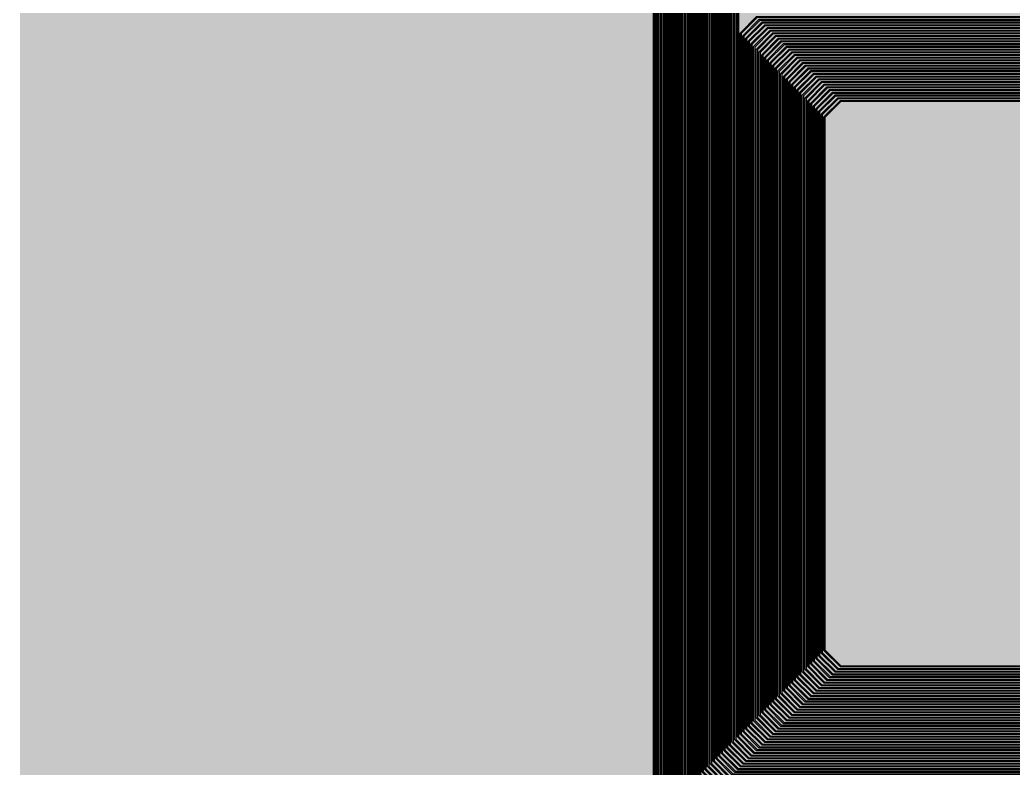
# Model space of a CAD drawing. Header units: metres. Extents: x -7220 to 10980, y -29667 to 1833.
# Drawn here: x -7220 to -5383, y -28281 to -26897 of the extents above; entities that cross this region are included whole.
import ezdxf

# ---------------------------------------------------------------- set-up
doc = ezdxf.new("R2010")
doc.units = ezdxf.units.M
for name, color, linetype in [('Metal1', 4, 'CONTINUOUS'), ('Polyimide', 7, 'CONTINUOUS'), ('Polyimide_Negative', 5, 'CONTINUOUS')]:
    doc.layers.add(name, color=color, linetype=linetype)

msp = doc.modelspace()

# ---------------------------------------------------------------- hatches: boundary and pattern name
at = {"layer": 'Polyimide'}
msp.add_hatch(color=7, dxfattribs=at).paths.add_polyline_path([(4099.4, -13861.6), (4142.6, -14152.8), (4214.2, -14438.4), (4313.4, -14715.5), (4439.2, -14981.7), (4590.6, -15234.2), (4766, -15470.7), (4963.7, -15688.8), (5181.8, -15886.5), (5418.3, -16061.9), (5670.8, -16213.3), (5936.9, -16339.1), (6214.1, -16438.3), (6499.7, -16509.9), (6790.9, -16553.1), (7085, -16567.5), (9980.4, -16567.5), (10058.8, -16571.4), (10136.4, -16582.9), (10212.6, -16601.9), (10286.5, -16628.4), (10357.5, -16662), (10424.8, -16702.3), (10487.9, -16749.1), (10546.1, -16801.8), (10598.8, -16860), (10645.6, -16923), (10685.9, -16990.4), (10719.5, -17061.4), (10745.9, -17135.3), (10765, -17211.4), (10776.5, -17289.1), (10780.4, -17367.5), (10780.4, -21957.3), (10741.6, -22012.9), (10706, -22070.6), (10673.6, -22130.1), (10644.5, -22191.4), (10618.9, -22254.2), (10596.8, -22318.2), (10578.3, -22383.5), (10563.4, -22449.6), (10552.2, -22516.5), (10544.7, -22583.8), (10541, -22651.5), (10541, -22719.3), (10544.7, -22787), (10552.2, -22854.4), (10563.4, -22921.2), (10578.3, -22987.4), (10596.8, -23052.6), (10618.9, -23116.7), (10644.5, -23179.5), (10673.6, -23240.7), (10706, -23300.3), (10741.6, -23357.9), (10780.4, -23413.5), (10780.4, -28667.5), (10776.5, -28745.9), (10765, -28823.6), (10745.9, -28899.7), (10719.5, -28973.6), (10685.9, -29044.6), (10645.6, -29112), (10598.8, -29175), (10546.1, -29233.2), (10487.9, -29285.9), (10424.8, -29332.7), (10357.5, -29373), (10286.5, -29406.6), (10212.6, -29433.1), (10136.4, -29452.1), (10058.8, -29463.6), (9980.4, -29467.5), (-6219.6, -29467.5), (-6298, -29463.6), (-6375.7, -29452.1), (-6451.9, -29433.1), (-6525.8, -29406.6), (-6596.7, -29373), (-6664.1, -29332.7), (-6727.1, -29285.9), (-6785.3, -29233.2), (-6838, -29175), (-6884.8, -29112), (-6925.2, -29044.6), (-6958.7, -28973.6), (-6985.2, -28899.7), (-7004.3, -28823.6), (-7015.8, -28745.9), (-7019.6, -28667.5), (-7019.6, -23426.3), (-6979.4, -23370.1), (-6942.3, -23311.6), (-6908.7, -23251.2), (-6878.5, -23189), (-6851.8, -23125.1), (-6828.8, -23059.9), (-6809.5, -22993.4), (-6794, -22926), (-6782.4, -22857.8), (-6774.6, -22789.1), (-6770.7, -22720), (-6770.7, -22650.8), (-6774.6, -22581.8), (-6782.4, -22513), (-6794, -22444.8), (-6809.5, -22377.4), (-6828.8, -22311), (-6851.8, -22245.7), (-6878.5, -22181.9), (-6908.7, -22119.7), (-6942.3, -22059.2), (-6979.4, -22000.8), (-7019.6, -21944.5), (-7019.6, -17367.5), (-7015.8, -17289.1), (-7004.3, -17211.4), (-6985.2, -17135.3), (-6958.7, -17061.4), (-6925.2, -16990.4), (-6884.8, -16923), (-6838, -16860), (-6785.3, -16801.8), (-6727.1, -16749.1), (-6664.1, -16702.3), (-6596.7, -16662), (-6525.8, -16628.4), (-6451.9, -16601.9), (-6375.7, -16582.9), (-6298, -16571.4), (-6219.6, -16567.5), (-3314, -16567.5), (-3019.9, -16553.1), (-2728.7, -16509.9), (-2443.1, -16438.3), (-2165.9, -16339.1), (-1899.8, -16213.3), (-1647.3, -16061.9), (-1410.8, -15886.5), (-1192.7, -15688.8), (-995, -15470.7), (-819.6, -15234.2), (-668.2, -14981.7), (-542.4, -14715.5), (-443.2, -14438.4), (-371.6, -14152.8), (-328.4, -13861.6), (-314, -13567.5), (-314, -13373.5), (-317.5, -13328.1), (-327.7, -13283.8), (-344.6, -13241.5), (-367.6, -13202.3), (-396.4, -13167), (-430.1, -13136.5), (-468, -13111.4), (-509.3, -13092.3), (-509.3, -13092.3), (-578.2, -13061.3), (-642.2, -13021.2), (-700.3, -12973), (-751.3, -12917.3), (-794.4, -12855.3), (-828.7, -12788.1), (-853.7, -12716.8), (-868.9, -12642.8), (-874, -12567.5), (-868.9, -12492.2), (-853.7, -12418.2), (-828.7, -12346.9), (-794.4, -12279.7), (-751.3, -12217.7), (-700.3, -12162), (-642.2, -12113.8), (-578.2, -12073.7), (-509.3, -12042.7), (-509.3, -12042.7), (-468, -12023.6), (-430.1, -11998.5), (-396.4, -11968), (-367.6, -11932.7), (-344.6, -11893.5), (-327.7, -11851.2), (-317.5, -11806.9), (-314, -11761.5), (-314, -11074.3), (-317.5, -11028.9), (-327.7, -10984.6), (-344.6, -10942.4), (-367.6, -10903.1), (-396.4, -10867.8), (-430.1, -10837.3), (-468, -10812.2), (-509.3, -10793.2), (-509.3, -10793.2), (-578.2, -10762.1), (-642.2, -10722.1), (-700.3, -10673.8), (-751.3, -10618.1), (-794.4, -10556.1), (-828.7, -10488.9), (-853.7, -10417.6), (-868.9, -10343.7), (-874, -10268.3), (-868.9, -10193), (-853.7, -10119), (-828.7, -10047.8), (-794.4, -9980.5), (-751.3, -9918.5), (-700.3, -9862.9), (-642.2, -9814.6), (-578.2, -9774.6), (-509.3, -9743.5), (-509.3, -9743.5), (-468, -9724.5), (-430.1, -9699.4), (-396.4, -9668.8), (-367.6, -9633.5), (-344.6, -9594.3), (-327.7, -9552), (-317.5, -9507.7), (-314, -9462.4), (-314, -8775.1), (-317.5, -8729.8), (-327.7, -8685.5), (-344.6, -8643.2), (-367.6, -8604), (-396.4, -8568.7), (-430.1, -8538.1), (-468, -8513), (-509.3, -8494), (-509.3, -8494), (-578.2, -8462.9), (-642.2, -8422.9), (-700.3, -8374.6), (-751.3, -8319), (-794.4, -8257), (-828.7, -8189.7), (-853.7, -8118.5), (-868.9, -8044.5), (-874, -7969.2), (-868.9, -7893.8), (-853.7, -7819.9), (-828.7, -7748.6), (-794.4, -7681.4), (-751.3, -7619.4), (-700.3, -7563.7), (-642.2, -7515.4), (-578.2, -7475.4), (-509.3, -7444.3), (-509.3, -7444.3), (-468, -7425.3), (-430.1, -7400.2), (-396.4, -7369.7), (-367.6, -7334.4), (-344.6, -7295.1), (-327.7, -7252.9), (-317.5, -7208.6), (-314, -7163.2), (-314, -6476), (-317.5, -6430.6), (-327.7, -6386.3), (-344.6, -6344), (-367.6, -6304.8), (-396.4, -6269.5), (-430.1, -6239), (-468, -6213.9), (-509.3, -6194.8), (-509.3, -6194.8), (-578.2, -6163.8), (-642.2, -6123.7), (-700.3, -6075.5), (-751.3, -6019.8), (-794.4, -5957.8), (-828.7, -5890.6), (-853.7, -5819.3), (-868.9, -5745.3), (-874, -5670), (-868.9, -5594.7), (-853.7, -5520.7), (-828.7, -5449.4), (-794.4, -5382.2), (-751.3, -5320.2), (-700.3, -5264.5), (-642.2, -5216.3), (-578.2, -5176.2), (-509.3, -5145.2), (-509.3, -5145.2), (-468, -5126.1), (-430.1, -5101), (-396.4, -5070.5), (-367.6, -5035.2), (-344.6, -4996), (-327.7, -4953.7), (-317.5, -4909.4), (-314, -4864), (-314, 380), (-314, 1532.5), (-269, 1532.5), (-268.8, 1525.6), (-268.1, 1518.8), (-267, 1512), (-265.4, 1505.3), (-263.4, 1498.7), (-261, 1492.3), (-258.2, 1486.1), (-254.9, 1480), (-251.3, 1474.2), (-247.3, 1468.6), (-242.9, 1463.3), (-238.2, 1458.3), (-233.2, 1453.6), (-227.9, 1449.2), (-222.3, 1445.2), (-216.5, 1441.6), (-210.4, 1438.3), (-204.2, 1435.5), (-197.8, 1433.1), (-191.2, 1431.1), (-184.5, 1429.5), (-177.7, 1428.4), (-170.9, 1427.7), (-164, 1427.5), (-157.1, 1427.7), (-150.3, 1428.4), (-143.5, 1429.5), (-136.8, 1431.1), (-130.2, 1433.1), (-123.8, 1435.5), (-117.6, 1438.3), (-111.5, 1441.6), (-105.7, 1445.2), (-100.1, 1449.2), (-94.8, 1453.6), (-89.8, 1458.3), (-85.1, 1463.3), (-80.7, 1468.6), (-76.7, 1474.2), (-73.1, 1480), (-69.8, 1486.1), (-67, 1492.3), (-64.6, 1498.7), (-62.6, 1505.3), (-61, 1512), (-59.9, 1518.8), (-59.2, 1525.6), (-59, 1532.5), (1786, 1532.5), (3835, 1532.5), (3835.2, 1539), (3835.9, 1545.6), (3836.9, 1552), (3838.4, 1558.4), (3840.3, 1564.6), (3842.6, 1570.8), (3845.3, 1576.7), (3848.4, 1582.5), (3851.9, 1588.1), (3855.7, 1593.4), (3859.8, 1598.4), (3864.3, 1603.2), (3869.1, 1607.7), (3874.1, 1611.8), (3879.4, 1615.6), (3885, 1619.1), (3890.8, 1622.2), (3896.7, 1624.9), (3902.9, 1627.2), (3909.1, 1629.1), (3915.5, 1630.6), (3921.9, 1631.6), (3928.5, 1632.3), (3935, 1632.5), (3941.5, 1632.3), (3948.1, 1631.6), (3954.5, 1630.6), (3960.9, 1629.1), (3967.1, 1627.2), (3973.3, 1624.9), (3979.2, 1622.2), (3985, 1619.1), (3990.6, 1615.6), (3995.9, 1611.8), (4000.9, 1607.7), (4005.7, 1603.2), (4010.2, 1598.4), (4014.3, 1593.4), (4018.1, 1588.1), (4021.6, 1582.5), (4024.7, 1576.7), (4027.4, 1570.8), (4029.7, 1564.6), (4031.6, 1558.4), (4033.1, 1552), (4034.1, 1545.6), (4034.8, 1539), (4035, 1532.5), (4085, 1532.5), (4085, 380), (4085, 330), (4085, -4864), (4088.5, -4909.4), (4098.7, -4953.7), (4115.6, -4996), (4138.6, -5035.2), (4167.4, -5070.5), (4201.1, -5101), (4239, -5126.1), (4280.3, -5145.2), (4280.3, -5145.2), (4349.2, -5176.2), (4413.2, -5216.3), (4471.3, -5264.5), (4522.3, -5320.2), (4565.4, -5382.2), (4599.7, -5449.4), (4624.7, -5520.7), (4639.9, -5594.7), (4645, -5670), (4639.9, -5745.3), (4624.7, -5819.3), (4599.7, -5890.6), (4565.4, -5957.8), (4522.3, -6019.8), (4471.3, -6075.5), (4413.2, -6123.7), (4349.2, -6163.8), (4280.3, -6194.8), (4239, -6213.9), (4201.1, -6239), (4167.4, -6269.5), (4138.6, -6304.8), (4115.6, -6344), (4098.7, -6386.3), (4088.5, -6430.6), (4085, -6476), (4085, -13567.5), (4099.4, -13861.6)])
at = {"layer": 'Polyimide_Negative'}
h = msp.add_hatch(color=7, dxfattribs=at)
h.paths.add_polyline_path([(-677.7, -11900.1), (-672.7, -11897), (-514, -11825.4), (-514, -11010.5), (-672.7, -10938.9), (-759.7, -10884.5), (-838.5, -10818.9), (-907.8, -10743.4), (-966.3, -10659.2), (-1013, -10567.8), (-1046.9, -10471.1), (-1067.5, -10370.6), (-1074.5, -10268.3), (-1040.7, -9768.4), (-677.7, -9600.9), (-672.7, -9597.8), (-514, -9526.2), (-514, -8711.3), (-672.7, -8639.7), (-759.7, -8585.3), (-838.5, -8519.8), (-907.8, -8444.2), (-966.3, -8360), (-1013, -8268.7), (-1046.9, -8171.9), (-1067.5, -8071.5), (-1074.5, -7969.2), (-1067.5, -7866.9), (-1046.9, -7766.4), (-1013, -7669.7), (-966.3, -7578.3), (-907.8, -7494.1), (-838.5, -7418.6), (-723.4, -7322.8), (-677.7, -7301.8), (-672.7, -7298.6), (-514, -7227), (-514, -6412.1), (-672.7, -6340.5), (-759.7, -6286.2), (-838.5, -6220.6), (-907.8, -6145), (-966.3, -6060.8), (-1013, -5969.5), (-1046.9, -5872.8), (-1067.5, -5772.3), (-1074.5, -5670), (-1067.5, -5567.7), (-1046.9, -5467.2), (-1013, -5370.5), (-966.3, -5279.2), (-907.8, -5195), (-838.5, -5119.4), (-723.4, -5023.7), (-677.7, -5002.6), (-672.7, -4999.5), (-514, -4927.9), (-514, 1732.5), (166.5, 1732.5), (1786, 1732.5), (3699.2, 1732.5), (3768.3, 1782), (3784.9, 1792.4), (3802.3, 1801.7), (3820.2, 1809.8), (3838.5, 1816.7), (3857.3, 1822.4), (3876.5, 1826.8), (3895.8, 1830), (3915.4, 1832), (3935, 1832.6), (3954.6, 1832), (3974.2, 1830), (3993.5, 1826.8), (4012.7, 1822.4), (4031.5, 1816.7), (4049.8, 1809.8), (4067.7, 1801.7), (4085.1, 1792.4), (4101.7, 1782), (4285, 1650.7), (4285, -4927.9), (4443.7, -4999.5), (4530.7, -5053.8), (4609.5, -5119.4), (4678.8, -5195), (4737.3, -5279.2), (4784, -5370.5), (4817.9, -5467.2), (4838.5, -5567.7), (4845.5, -5670), (4838.5, -5772.3), (4817.9, -5872.8), (4784, -5969.5), (4737.3, -6060.8), (4678.8, -6145), (4609.5, -6220.6), (4530.7, -6286.2), (4443.7, -6340.5), (4285, -6412.1), (4285, -13562.6), (4298.7, -13841.9), (4339, -14113.7), (4405.8, -14380.2), (4498.4, -14638.9), (4615.8, -14887.3), (4757.1, -15123), (4920.8, -15343.6), (5105.3, -15547.2), (5308.9, -15731.7), (5529.5, -15895.4), (5765.2, -16036.7), (6013.6, -16154.1), (6272.3, -16246.7), (6538.8, -16313.5), (6810.6, -16353.8), (7089.9, -16367.5), (9985.3, -16367.5), (10078.4, -16372.1), (10175.5, -16386.5), (10270.7, -16410.3), (10363.2, -16443.4), (10451.9, -16485.4), (10536.1, -16535.8), (10614.9, -16594.3), (10687.7, -16660.2), (10753.6, -16733), (10812, -16811.8), (10862.5, -16896), (10904.5, -16984.7), (10937.5, -17077.1), (10961.4, -17172.4), (10975.8, -17269.5), (10980.4, -17362.6), (10980.4, -22020.1), (10908.8, -22122.8), (10879, -22171), (10851.9, -22220.8), (10827.6, -22272.1), (10806.2, -22324.6), (10787.7, -22378.2), (10772.2, -22432.8), (10759.7, -22488.1), (10750.4, -22544.1), (10744.1, -22600.4), (10741, -22657.1), (10741, -22713.8), (10744.1, -22770.4), (10750.4, -22826.8), (10759.7, -22882.7), (10772.2, -22938.1), (10787.7, -22992.6), (10806.2, -23046.2), (10827.6, -23098.8), (10851.9, -23150), (10879, -23199.8), (10908.8, -23248.1), (10980.4, -23350.7), (10980.4, -28672.4), (10975.8, -28765.5), (10961.4, -28862.6), (10937.5, -28957.9), (10904.5, -29050.3), (10862.5, -29139), (10812, -29223.2), (10753.6, -29302), (10687.7, -29374.8), (10614.9, -29440.7), (10536.1, -29499.2), (10451.9, -29549.6), (10363.2, -29591.6), (10270.7, -29624.7), (10175.5, -29648.5), (10078.4, -29662.9), (9985.3, -29667.5), (-6224.5, -29667.5), (-6317.7, -29662.9), (-6414.8, -29648.5), (-6510, -29624.7), (-6602.4, -29591.6), (-6691.1, -29549.6), (-6775.3, -29499.2), (-6854.2, -29440.7), (-6926.9, -29374.8), (-6992.8, -29302), (-7051.3, -29223.2), (-7101.8, -29139), (-7143.7, -29050.3), (-7176.8, -28957.9), (-7200.6, -28862.6), (-7215.1, -28765.5), (-7219.6, -28672.4), (-7219.6, -23362.1), (-7145.3, -23258.2), (-7114.3, -23209.4), (-7086.1, -23158.8), (-7060.8, -23106.7), (-7038.6, -23053.3), (-7019.3, -22998.7), (-7003.2, -22943.1), (-6990.2, -22886.7), (-6980.5, -22829.7), (-6973.9, -22772.2), (-6970.7, -22714.4), (-6970.7, -22656.5), (-6973.9, -22598.7), (-6980.5, -22541.2), (-6990.2, -22484.1), (-7003.2, -22427.7), (-7019.3, -22372.1), (-7038.6, -22317.6), (-7060.8, -22264.1), (-7086.1, -22212.1), (-7114.3, -22161.5), (-7145.3, -22112.6), (-7219.6, -22008.7), (-7219.6, -17362.6), (-7215.1, -17269.5), (-7200.6, -17172.4), (-7176.8, -17077.1), (-7143.7, -16984.7), (-7101.8, -16896), (-7051.3, -16811.8), (-6992.8, -16733), (-6926.9, -16660.2), (-6854.2, -16594.3), (-6775.3, -16535.8), (-6691.1, -16485.4), (-6602.4, -16443.4), (-6510, -16410.3), (-6414.8, -16386.5), (-6317.7, -16372.1), (-6224.5, -16367.5), (-3318.9, -16367.5), (-3039.6, -16353.8), (-2767.8, -16313.5), (-2501.3, -16246.7), (-2242.6, -16154.1), (-1994.2, -16036.7), (-1758.5, -15895.4), (-1537.9, -15731.7), (-1334.3, -15547.2), (-1149.8, -15343.6), (-986.1, -15123), (-844.8, -14887.3), (-727.4, -14638.9), (-634.8, -14380.2), (-568, -14113.7), (-527.7, -13841.9), (-514, -13562.6), (-514, -13309.6), (-672.7, -13238), (-759.7, -13183.7), (-838.5, -13118.1), (-907.8, -13042.5), (-966.3, -12958.3), (-1013, -12867), (-1046.9, -12770.2), (-1067.5, -12669.8), (-1074.5, -12567.5), (-1040.7, -12067.5), (-677.7, -11900.1)])
h.paths.add_polyline_path([(4085, -13567.5), (4085, -6476), (4088.5, -6430.6), (4098.7, -6386.3), (4115.6, -6344), (4138.6, -6304.8), (4167.4, -6269.5), (4201.1, -6239), (4239, -6213.9), (4280.3, -6194.8), (4349.2, -6163.8), (4413.2, -6123.7), (4471.3, -6075.5), (4522.3, -6019.8), (4565.4, -5957.8), (4599.7, -5890.6), (4624.7, -5819.3), (4639.9, -5745.3), (4645, -5670), (4639.9, -5594.7), (4624.7, -5520.7), (4599.7, -5449.4), (4565.4, -5382.2), (4522.3, -5320.2), (4471.3, -5264.5), (4413.2, -5216.3), (4349.2, -5176.2), (4280.3, -5145.2), (4280.3, -5145.2), (4239, -5126.1), (4201.1, -5101), (4167.4, -5070.5), (4138.6, -5035.2), (4115.6, -4996), (4098.7, -4953.7), (4088.5, -4909.4), (4085, -4864), (4085, 330), (4085, 380), (4085, 1532.5), (4035, 1532.5), (4034.8, 1539), (4034.1, 1545.6), (4033.1, 1552), (4031.6, 1558.4), (4029.7, 1564.6), (4027.4, 1570.8), (4024.7, 1576.7), (4021.6, 1582.5), (4018.1, 1588.1), (4014.3, 1593.4), (4010.2, 1598.4), (4005.7, 1603.2), (4000.9, 1607.7), (3995.9, 1611.8), (3990.6, 1615.6), (3985, 1619.1), (3979.2, 1622.2), (3973.3, 1624.9), (3967.1, 1627.2), (3960.9, 1629.1), (3954.5, 1630.6), (3948.1, 1631.6), (3941.5, 1632.3), (3935, 1632.5), (3928.5, 1632.3), (3921.9, 1631.6), (3915.5, 1630.6), (3909.1, 1629.1), (3902.9, 1627.2), (3896.7, 1624.9), (3890.8, 1622.2), (3885, 1619.1), (3879.4, 1615.6), (3874.1, 1611.8), (3869.1, 1607.7), (3864.3, 1603.2), (3859.8, 1598.4), (3855.7, 1593.4), (3851.9, 1588.1), (3848.4, 1582.5), (3845.3, 1576.7), (3842.6, 1570.8), (3840.3, 1564.6), (3838.4, 1558.4), (3836.9, 1552), (3835.9, 1545.6), (3835.2, 1539), (3835, 1532.5), (1786, 1532.5), (-59, 1532.5), (-59.2, 1525.6), (-59.9, 1518.8), (-61, 1512), (-62.6, 1505.3), (-64.6, 1498.7), (-67, 1492.3), (-69.8, 1486.1), (-73.1, 1480), (-76.7, 1474.2), (-80.7, 1468.6), (-85.1, 1463.3), (-89.8, 1458.3), (-94.8, 1453.6), (-100.1, 1449.2), (-105.7, 1445.2), (-111.5, 1441.6), (-117.6, 1438.3), (-123.8, 1435.5), (-130.2, 1433.1), (-136.8, 1431.1), (-143.5, 1429.5), (-150.3, 1428.4), (-157.1, 1427.7), (-164, 1427.5), (-170.9, 1427.7), (-177.7, 1428.4), (-184.5, 1429.5), (-191.2, 1431.1), (-197.8, 1433.1), (-204.2, 1435.5), (-210.4, 1438.3), (-216.5, 1441.6), (-222.3, 1445.2), (-227.9, 1449.2), (-233.2, 1453.6), (-238.2, 1458.3), (-242.9, 1463.3), (-247.3, 1468.6), (-251.3, 1474.2), (-254.9, 1480), (-258.2, 1486.1), (-261, 1492.3), (-263.4, 1498.7), (-265.4, 1505.3), (-267, 1512), (-268.1, 1518.8), (-268.8, 1525.6), (-269, 1532.5), (-314, 1532.5), (-314, 380), (-314, -4864), (-317.5, -4909.4), (-327.7, -4953.7), (-344.6, -4996), (-367.6, -5035.2), (-396.4, -5070.5), (-430.1, -5101), (-468, -5126.1), (-509.3, -5145.2), (-509.3, -5145.2), (-578.2, -5176.2), (-642.2, -5216.3), (-700.3, -5264.5), (-751.3, -5320.2), (-794.4, -5382.2), (-828.7, -5449.4), (-853.7, -5520.7), (-868.9, -5594.7), (-874, -5670), (-868.9, -5745.3), (-853.7, -5819.3), (-828.7, -5890.6), (-794.4, -5957.8), (-751.3, -6019.8), (-700.3, -6075.5), (-642.2, -6123.7), (-578.2, -6163.8), (-509.3, -6194.8), (-509.3, -6194.8), (-468, -6213.9), (-430.1, -6239), (-396.4, -6269.5), (-367.6, -6304.8), (-344.6, -6344), (-327.7, -6386.3), (-317.5, -6430.6), (-314, -6476), (-314, -7163.2), (-317.5, -7208.6), (-327.7, -7252.9), (-344.6, -7295.1), (-367.6, -7334.4), (-396.4, -7369.7), (-430.1, -7400.2), (-468, -7425.3), (-509.3, -7444.3), (-509.3, -7444.3), (-578.2, -7475.4), (-642.2, -7515.4), (-700.3, -7563.7), (-751.3, -7619.4), (-794.4, -7681.4), (-828.7, -7748.6), (-853.7, -7819.9), (-868.9, -7893.8), (-874, -7969.2), (-868.9, -8044.5), (-853.7, -8118.5), (-828.7, -8189.7), (-794.4, -8257), (-751.3, -8319), (-700.3, -8374.6), (-642.2, -8422.9), (-578.2, -8462.9), (-509.3, -8494), (-509.3, -8494), (-468, -8513), (-430.1, -8538.1), (-396.4, -8568.7), (-367.6, -8604), (-344.6, -8643.2), (-327.7, -8685.5), (-317.5, -8729.8), (-314, -8775.1), (-314, -9462.4), (-317.5, -9507.7), (-327.7, -9552), (-344.6, -9594.3), (-367.6, -9633.5), (-396.4, -9668.8), (-430.1, -9699.4), (-468, -9724.5), (-509.3, -9743.5), (-509.3, -9743.5), (-578.2, -9774.6), (-642.2, -9814.6), (-700.3, -9862.9), (-751.3, -9918.5), (-794.4, -9980.5), (-828.7, -10047.8), (-853.7, -10119), (-868.9, -10193), (-874, -10268.3), (-868.9, -10343.7), (-853.7, -10417.6), (-828.7, -10488.9), (-794.4, -10556.1), (-751.3, -10618.1), (-700.3, -10673.8), (-642.2, -10722.1), (-578.2, -10762.1), (-509.3, -10793.2), (-509.3, -10793.2), (-468, -10812.2), (-430.1, -10837.3), (-396.4, -10867.8), (-367.6, -10903.1), (-344.6, -10942.4), (-327.7, -10984.6), (-317.5, -11028.9), (-314, -11074.3), (-314, -11761.5), (-317.5, -11806.9), (-327.7, -11851.2), (-344.6, -11893.5), (-367.6, -11932.7), (-396.4, -11968), (-430.1, -11998.5), (-468, -12023.6), (-509.3, -12042.7), (-509.3, -12042.7), (-578.2, -12073.7), (-642.2, -12113.8), (-700.3, -12162), (-751.3, -12217.7), (-794.4, -12279.7), (-828.7, -12346.9), (-853.7, -12418.2), (-868.9, -12492.2), (-874, -12567.5), (-868.9, -12642.8), (-853.7, -12716.8), (-828.7, -12788.1), (-794.4, -12855.3), (-751.3, -12917.3), (-700.3, -12973), (-642.2, -13021.2), (-578.2, -13061.3), (-509.3, -13092.3), (-509.3, -13092.3), (-468, -13111.4), (-430.1, -13136.5), (-396.4, -13167), (-367.6, -13202.3), (-344.6, -13241.5), (-327.7, -13283.8), (-317.5, -13328.1), (-314, -13373.5), (-314, -13567.5), (-328.4, -13861.6), (-371.6, -14152.8), (-443.2, -14438.4), (-542.4, -14715.5), (-668.2, -14981.7), (-819.6, -15234.2), (-995, -15470.7), (-1192.7, -15688.8), (-1410.8, -15886.5), (-1647.3, -16061.9), (-1899.8, -16213.3), (-2165.9, -16339.1), (-2443.1, -16438.3), (-2728.7, -16509.9), (-3019.9, -16553.1), (-3314, -16567.5), (-6219.6, -16567.5), (-6298, -16571.4), (-6375.7, -16582.9), (-6451.9, -16601.9), (-6525.8, -16628.4), (-6596.7, -16662), (-6664.1, -16702.3), (-6727.1, -16749.1), (-6785.3, -16801.8), (-6838, -16860), (-6884.8, -16923), (-6925.2, -16990.4), (-6958.7, -17061.4), (-6985.2, -17135.3), (-7004.3, -17211.4), (-7015.8, -17289.1), (-7019.6, -17367.5), (-7019.6, -21944.5), (-6979.4, -22000.8), (-6942.3, -22059.2), (-6908.7, -22119.7), (-6878.5, -22181.9), (-6851.8, -22245.7), (-6828.8, -22311), (-6809.5, -22377.4), (-6794, -22444.8), (-6782.4, -22513), (-6774.6, -22581.8), (-6770.7, -22650.8), (-6770.7, -22720), (-6774.6, -22789.1), (-6782.4, -22857.8), (-6794, -22926), (-6809.5, -22993.4), (-6828.8, -23059.9), (-6851.8, -23125.1), (-6878.5, -23189), (-6908.7, -23251.2), (-6942.3, -23311.6), (-6979.4, -23370.1), (-7019.6, -23426.3), (-7019.6, -28667.5), (-7015.8, -28745.9), (-7004.3, -28823.6), (-6985.2, -28899.7), (-6958.7, -28973.6), (-6925.2, -29044.6), (-6884.8, -29112), (-6838, -29175), (-6785.3, -29233.2), (-6727.1, -29285.9), (-6664.1, -29332.7), (-6596.7, -29373), (-6525.8, -29406.6), (-6451.9, -29433.1), (-6375.7, -29452.1), (-6298, -29463.6), (-6219.6, -29467.5), (9980.4, -29467.5), (10058.8, -29463.6), (10136.4, -29452.1), (10212.6, -29433.1), (10286.5, -29406.6), (10357.5, -29373), (10424.8, -29332.7), (10487.9, -29285.9), (10546.1, -29233.2), (10598.8, -29175), (10645.6, -29112), (10685.9, -29044.6), (10719.5, -28973.6), (10745.9, -28899.7), (10765, -28823.6), (10776.5, -28745.9), (10780.4, -28667.5), (10780.4, -23413.5), (10741.6, -23357.9), (10706, -23300.3), (10673.6, -23240.7), (10644.5, -23179.5), (10618.9, -23116.7), (10596.8, -23052.6), (10578.3, -22987.4), (10563.4, -22921.2), (10552.2, -22854.4), (10544.7, -22787), (10541, -22719.3), (10541, -22651.5), (10544.7, -22583.8), (10552.2, -22516.5), (10563.4, -22449.6), (10578.3, -22383.5), (10596.8, -22318.2), (10618.9, -22254.2), (10644.5, -22191.4), (10673.6, -22130.1), (10706, -22070.6), (10741.6, -22012.9), (10780.4, -21957.3), (10780.4, -17367.5), (10776.5, -17289.1), (10765, -17211.4), (10745.9, -17135.3), (10719.5, -17061.4), (10685.9, -16990.4), (10645.6, -16923), (10598.8, -16860), (10546.1, -16801.8), (10487.9, -16749.1), (10424.8, -16702.3), (10357.5, -16662), (10286.5, -16628.4), (10212.6, -16601.9), (10136.4, -16582.9), (10058.8, -16571.4), (9980.4, -16567.5), (7085, -16567.5), (6790.9, -16553.1), (6499.7, -16509.9), (6214.1, -16438.3), (5936.9, -16339.1), (5670.8, -16213.3), (5418.3, -16061.9), (5181.8, -15886.5), (4963.7, -15688.8), (4766, -15470.7), (4590.6, -15234.2), (4439.2, -14981.7), (4313.4, -14715.5), (4214.2, -14438.4), (4142.6, -14152.8), (4099.4, -13861.6), (4085, -13567.5)], flags=0)

# ---------------------------------------------------------------- linework, layer by layer
at = {"layer": 'Metal1'}
for points in [[(1878.9, -18191.7), (1878.9, -28377.9), (1848.3, -28408.5), (-6017.5, -28408.5), (-6048.1, -28377.9), (-6048.1, -25796.6), (-6017.5, -25766), (21.9, -25766), (69.5, -25789.8), (128.8, -25884.6), (206.2, -26035.7), (179.5, -26049.3), (102.1, -25898.3), (61.2, -25797.5), (21.4, -25768), (-6016.7, -25768), (-6046.1, -25797.4), (-6046.1, -28377.1), (-6016.7, -28406.5), (1847.5, -28406.5), (1876.9, -28377.1), (1876.9, -18191.7)], [(1873.9, -18191.7), (1873.9, -28372.9), (1843.3, -28403.5), (-6012.5, -28403.5), (-6043.1, -28372.9), (-6043.1, -25801.6), (-6012.5, -25771), (-11.7, -25771), (21.8, -25800.4), (32.9, -25964.2), (32.9, -26782.5), (2.9, -26782.5), (2.9, -25964.2), (14, -25803.6), (-12.5, -25773), (-6011.7, -25773), (-6041.1, -25802.4), (-6041.1, -28372.1), (-6011.7, -28401.5), (1842.5, -28401.5), (1871.9, -28372.1), (1871.9, -18191.7)], [(1868.9, -18191.7), (1868.9, -28367.9), (1838.3, -28398.5), (-6007.5, -28398.5), (-6038.1, -28367.9), (-6038.1, -25806.6), (-6007.5, -25776), (-328.1, -25776), (-279.9, -25799.4), (-223.6, -25885.6), (-143.9, -26035.5), (-170.4, -26049.5), (-250.1, -25899.7), (-288.6, -25807.6), (-328.6, -25778), (-6006.7, -25778), (-6036.1, -25807.4), (-6036.1, -28367.1), (-6006.7, -28396.5), (1837.5, -28396.5), (1866.9, -28367.1), (1866.9, -18191.7)], [(1863.9, -18191.7), (1863.9, -28362.9), (1833.3, -28393.5), (-6002.5, -28393.5), (-6033.1, -28362.9), (-6033.1, -25811.6), (-6002.5, -25781), (-361.7, -25781), (-328.2, -25810.4), (-317.1, -25972.2), (-317.1, -26782.5), (-347.1, -26782.5), (-347.1, -25972.2), (-336.1, -25813.6), (-362.5, -25783), (-6001.7, -25783), (-6031.1, -25812.4), (-6031.1, -28362.1), (-6001.7, -28391.5), (1832.5, -28391.5), (1861.9, -28362.1), (1861.9, -18191.7)], [(1858.9, -18191.7), (1858.9, -28357.9), (1828.3, -28388.5), (-5997.5, -28388.5), (-6028.1, -28357.9), (-6028.1, -25816.6), (-5997.5, -25786), (-678.1, -25786), (-629.3, -25808.9), (-576.1, -25886.7), (-494, -26035.2), (-520.3, -26049.8), (-602.3, -25901.2), (-638.3, -25817.6), (-678.6, -25788), (-5996.7, -25788), (-6026.1, -25817.4), (-6026.1, -28357.1), (-5996.7, -28386.5), (1827.5, -28386.5), (1856.9, -28357.1), (1856.9, -18191.7)], [(1853.9, -18191.7), (1853.9, -28352.9), (1823.3, -28383.5), (-5992.5, -28383.5), (-6023.1, -28352.9), (-6023.1, -25821.6), (-5992.5, -25791), (-711.7, -25791), (-678.2, -25820.4), (-667.1, -25980.2), (-667.1, -26782.5), (-697.1, -26782.5), (-697.1, -25980.2), (-686.1, -25823.6), (-712.5, -25793), (-5991.7, -25793), (-6021.1, -25822.4), (-6021.1, -28352.1), (-5991.7, -28381.5), (1822.5, -28381.5), (1851.9, -28352.1), (1851.9, -18191.7)], [(1848.9, -18191.7), (1848.9, -28347.9), (1818.3, -28378.5), (-5987.5, -28378.5), (-6018.1, -28347.9), (-6018.1, -25826.6), (-5987.5, -25796), (-1028.1, -25796), (-978.7, -25818.3), (-928.7, -25887.9), (-844.1, -26035), (-870.1, -26050), (-954.7, -25902.9), (-988, -25827.7), (-1028.6, -25798), (-5986.7, -25798), (-6016.1, -25827.4), (-6016.1, -28347.1), (-5986.7, -28376.5), (1817.5, -28376.5), (1846.9, -28347.1), (1846.9, -18191.7)], [(1843.9, -18191.7), (1843.9, -28342.9), (1813.3, -28373.5), (-5982.5, -28373.5), (-6013.1, -28342.9), (-6013.1, -25831.6), (-5982.5, -25801), (-1061.7, -25801), (-1028.1, -25830.3), (-1017.1, -25988.2), (-1017.1, -26782.5), (-1047.1, -26782.5), (-1047.1, -25988.2), (-1036.1, -25833.7), (-1062.5, -25803), (-5981.7, -25803), (-6011.1, -25832.4), (-6011.1, -28342.1), (-5981.7, -28371.5), (1812.5, -28371.5), (1841.9, -28342.1), (1841.9, -18191.7)], [(1838.9, -18191.7), (1838.9, -28337.9), (1808.3, -28368.5), (-5977.5, -28368.5), (-6008.1, -28337.9), (-6008.1, -25836.6), (-5977.5, -25806), (-1378.1, -25806), (-1328, -25827.7), (-1281.5, -25889.2), (-1194.3, -26034.8), (-1220, -26050.2), (-1307.3, -25904.7), (-1337.8, -25837.7), (-1378.6, -25808), (-5976.7, -25808), (-6006.1, -25837.4), (-6006.1, -28337.1), (-5976.7, -28366.5), (1807.5, -28366.5), (1836.9, -28337.1), (1836.9, -18191.7)], [(1833.9, -18191.7), (1833.9, -28332.9), (1803.3, -28363.5), (-5972.5, -28363.5), (-6003.1, -28332.9), (-6003.1, -25841.6), (-5972.5, -25811), (-1411.7, -25811), (-1378.1, -25840.3), (-1367.1, -25996.2), (-1367.1, -26782.5), (-1397.1, -26782.5), (-1397.1, -25996.2), (-1386.1, -25843.7), (-1412.5, -25813), (-5971.7, -25813), (-6001.1, -25842.4), (-6001.1, -28332.1), (-5971.7, -28361.5), (1802.5, -28361.5), (1831.9, -28332.1), (1831.9, -18191.7)], [(1828.9, -18191.7), (1828.9, -28327.9), (1798.3, -28358.5), (-5967.5, -28358.5), (-5998.1, -28327.9), (-5998.1, -25846.6), (-5967.5, -25816), (-1728.1, -25816), (-1677.3, -25837), (-1634.5, -25890.7), (-1544.4, -26034.5), (-1569.8, -26050.5), (-1659.9, -25906.6), (-1687.5, -25847.8), (-1728.6, -25818), (-5966.7, -25818), (-5996.1, -25847.4), (-5996.1, -28327.1), (-5966.7, -28356.5), (1797.5, -28356.5), (1826.9, -28327.1), (1826.9, -18191.7)], [(1823.9, -18191.7), (1823.9, -28322.9), (1793.3, -28353.5), (-5962.5, -28353.5), (-5993.1, -28322.9), (-5993.1, -25851.6), (-5962.5, -25821), (-1761.7, -25821), (-1728.1, -25850.3), (-1717.1, -26004.2), (-1717.1, -26782.5), (-1747.1, -26782.5), (-1747.1, -26004.2), (-1736.2, -25853.7), (-1762.5, -25823), (-5961.7, -25823), (-5991.1, -25852.4), (-5991.1, -28322.1), (-5961.7, -28351.5), (1792.5, -28351.5), (1821.9, -28322.1), (1821.9, -18191.7)], [(1818.9, -18191.7), (1818.9, -28317.9), (1788.3, -28348.5), (-5957.5, -28348.5), (-5988.1, -28317.9), (-5988.1, -25856.6), (-5957.5, -25826), (-2078.1, -25826), (-2026.5, -25846.3), (-1987.6, -25892.3), (-1894.6, -26034.3), (-1919.7, -26050.7), (-2012.7, -25908.8), (-2037.3, -25857.9), (-2078.6, -25828), (-5956.7, -25828), (-5986.1, -25857.4), (-5986.1, -28317.1), (-5956.7, -28346.5), (1787.5, -28346.5), (1816.9, -28317.1), (1816.9, -18191.7)], [(1813.9, -18191.7), (1813.9, -28312.9), (1783.3, -28343.5), (-5952.5, -28343.5), (-5983.1, -28312.9), (-5983.1, -25861.6), (-5952.5, -25831), (-2111.7, -25831), (-2078, -25860.3), (-2067.1, -26012.2), (-2067.1, -26782.5), (-2097.1, -26782.5), (-2097.1, -26012.2), (-2086.2, -25863.7), (-2112.5, -25833), (-5951.7, -25833), (-5981.1, -25862.4), (-5981.1, -28312.1), (-5951.7, -28341.5), (1782.5, -28341.5), (1811.9, -28312.1), (1811.9, -18191.7)], [(1808.9, -18191.7), (1808.9, -28307.9), (1778.3, -28338.5), (-5947.5, -28338.5), (-5978.1, -28307.9), (-5978.1, -25866.6), (-5947.5, -25836), (-2428.1, -25836), (-2375.7, -25855.4), (-2340.9, -25894.1), (-2244.8, -26034), (-2269.5, -26051), (-2365.6, -25911.1), (-2387, -25868.1), (-2428.6, -25838), (-5946.7, -25838), (-5976.1, -25867.4), (-5976.1, -28307.1), (-5946.7, -28336.5), (1777.5, -28336.5), (1806.9, -28307.1), (1806.9, -18191.7)], [(1803.9, -18191.7), (1803.9, -28302.9), (1773.3, -28333.5), (-5942.5, -28333.5), (-5973.1, -28302.9), (-5973.1, -25871.6), (-5942.5, -25841), (-2461.7, -25841), (-2428, -25870.3), (-2417.1, -26020.2), (-2417.1, -26782.5), (-2447.1, -26782.5), (-2447.1, -26020.2), (-2436.2, -25873.7), (-2462.5, -25843), (-5941.7, -25843), (-5971.1, -25872.4), (-5971.1, -28302.1), (-5941.7, -28331.5), (1772.5, -28331.5), (1801.9, -28302.1), (1801.9, -18191.7)], [(1798.9, -18191.7), (1798.9, -28297.9), (1768.3, -28328.5), (-5937.5, -28328.5), (-5968.1, -28297.9), (-5968.1, -25876.6), (-5937.5, -25846), (-2778.1, -25846), (-2724.8, -25864.4), (-2694.3, -25896.1), (-2595, -26033.7), (-2619.3, -26051.3), (-2718.7, -25913.7), (-2736.7, -25878.3), (-2778.6, -25848), (-5936.7, -25848), (-5966.1, -25877.4), (-5966.1, -28297.1), (-5936.7, -28326.5), (1767.5, -28326.5), (1796.9, -28297.1), (1796.9, -18191.7)], [(1793.9, -18191.7), (1793.9, -28292.9), (1763.3, -28323.5), (-5932.5, -28323.5), (-5963.1, -28292.9), (-5963.1, -25881.6), (-5932.5, -25851), (-2811.7, -25851), (-2778, -25880.3), (-2767.1, -26028.2), (-2767.1, -26782.5), (-2797.1, -26782.5), (-2797.1, -26028.2), (-2786.3, -25883.7), (-2812.5, -25853), (-5931.7, -25853), (-5961.1, -25882.4), (-5961.1, -28292.1), (-5931.7, -28321.5), (1762.5, -28321.5), (1791.9, -28292.1), (1791.9, -18191.7)], [(1788.9, -18191.7), (1788.9, -28287.9), (1758.3, -28318.5), (-5927.5, -28318.5), (-5958.1, -28287.9), (-5958.1, -25886.6), (-5927.5, -25856), (-3128.1, -25856), (-3073.9, -25873.2), (-3048, -25898.4), (-2945.2, -26033.4), (-2969.1, -26051.6), (-3071.9, -25916.6), (-3086.5, -25888.5), (-3128.6, -25858), (-5926.7, -25858), (-5956.1, -25887.4), (-5956.1, -28287.1), (-5926.7, -28316.5), (1757.5, -28316.5), (1786.9, -28287.1), (1786.9, -18191.7)], [(1783.9, -18191.7), (1783.9, -28282.9), (1753.3, -28313.5), (-5922.5, -28313.5), (-5953.1, -28282.9), (-5953.1, -25891.6), (-5922.5, -25861), (-3161.7, -25861), (-3127.9, -25890.3), (-3117.1, -26036.2), (-3117.1, -26782.5), (-3147.1, -26782.5), (-3147.1, -26036.2), (-3136.3, -25893.7), (-3162.5, -25863), (-5921.7, -25863), (-5951.1, -25892.4), (-5951.1, -28282.1), (-5921.7, -28311.5), (1752.5, -28311.5), (1781.9, -28282.1), (1781.9, -18191.7)], [(1778.9, -18191.7), (1778.9, -28277.9), (1748.3, -28308.5), (-5917.5, -28308.5), (-5948.1, -28277.9), (-5948.1, -25896.6), (-5917.5, -25866), (-3512.4, -25866), (-3456.6, -25881), (-3416.5, -25911.9), (-3296.5, -26031.9), (-3317.7, -26053.1), (-3437.7, -25933.1), (-3466.2, -25895.4), (-3512.8, -25868), (-5916.7, -25868), (-5946.1, -25897.4), (-5946.1, -28277.1), (-5916.7, -28306.5), (1747.5, -28306.5), (1776.9, -28277.1), (1776.9, -18191.7)], [(1773.9, -18191.7), (1773.9, -28272.9), (1743.3, -28303.5), (-5912.5, -28303.5), (-5943.1, -28272.9), (-5943.1, -25901.6), (-5912.5, -25871), (-3511.7, -25871), (-3477.9, -25900.3), (-3467.1, -26044.2), (-3467.1, -26782.5), (-3497.1, -26782.5), (-3497.1, -26044.2), (-3486.3, -25903.7), (-3512.5, -25873), (-5911.7, -25873), (-5941.1, -25902.4), (-5941.1, -28272.1), (-5911.7, -28301.5), (1742.5, -28301.5), (1771.9, -28272.1), (1771.9, -18191.7)], [(1768.9, -18191.7), (1768.9, -28267.9), (1738.3, -28298.5), (-5907.5, -28298.5), (-5938.1, -28267.9), (-5938.1, -25906.6), (-5907.5, -25876), (-3852.4, -25876), (-3795.9, -25890), (-3766.5, -25911.9), (-3646.5, -26031.9), (-3667.7, -26053.1), (-3787.7, -25933.1), (-3806.9, -25906.4), (-3852.8, -25878), (-5906.7, -25878), (-5936.1, -25907.4), (-5936.1, -28267.1), (-5906.7, -28296.5), (1737.5, -28296.5), (1766.9, -28267.1), (1766.9, -18191.7)], [(1763.9, -18191.7), (1763.9, -28262.9), (1733.3, -28293.5), (-5902.5, -28293.5), (-5933.1, -28262.9), (-5933.1, -25911.6), (-5902.5, -25881), (-3861.7, -25881), (-3827.9, -25910.2), (-3817.1, -26052.2), (-3817.1, -26782.5), (-3847.1, -26782.5), (-3847.1, -26052.2), (-3836.4, -25913.8), (-3862.5, -25883), (-5901.7, -25883), (-5931.1, -25912.4), (-5931.1, -28262.1), (-5901.7, -28291.5), (1732.5, -28291.5), (1761.9, -28262.1), (1761.9, -18191.7)], [(1758.9, -18191.7), (1758.9, -28257.9), (1728.3, -28288.5), (-5897.5, -28288.5), (-5928.1, -28257.9), (-5928.1, -25916.6), (-5897.5, -25886), (-4192.4, -25886), (-4135, -25898.7), (-4116.5, -25911.9), (-3996.5, -26031.9), (-4017.7, -26053.1), (-4137.7, -25933.1), (-4147.8, -25917.8), (-4192.8, -25888), (-5896.7, -25888), (-5926.1, -25917.4), (-5926.1, -28257.1), (-5896.7, -28286.5), (1727.5, -28286.5), (1756.9, -28257.1), (1756.9, -18191.7)], [(1753.9, -18191.7), (1753.9, -28252.9), (1723.3, -28283.5), (-5892.5, -28283.5), (-5923.1, -28252.9), (-5923.1, -25921.6), (-5892.5, -25891), (-4211.7, -25891), (-4177.8, -25920.2), (-4167.1, -26060.2), (-4167.1, -26782.5), (-4197.1, -26782.5), (-4197.1, -26060.2), (-4186.4, -25923.8), (-4212.5, -25893), (-5891.7, -25893), (-5921.1, -25922.4), (-5921.1, -28252.1), (-5891.7, -28281.5), (1722.5, -28281.5), (1751.9, -28252.1), (1751.9, -18191.7)], [(1748.9, -18191.7), (1748.9, -28247.9), (1718.3, -28278.5), (-5887.5, -28278.5), (-5918.1, -28247.9), (-5918.1, -25926.6), (-5887.5, -25896), (-4532.4, -25896), (-4473.7, -25906.7), (-4466.5, -25911.9), (-4346.5, -26031.9), (-4367.7, -26053.1), (-4487.7, -25933.1), (-4489.1, -25929.8), (-4532.8, -25898), (-5886.7, -25898), (-5916.1, -25927.4), (-5916.1, -28247.1), (-5886.7, -28276.5), (1717.5, -28276.5), (1746.9, -28247.1), (1746.9, -18191.7)], [(1743.9, -18191.7), (1743.9, -28242.9), (1713.3, -28273.5), (-5882.5, -28273.5), (-5913.1, -28242.9), (-5913.1, -25931.6), (-5882.5, -25901), (-4561.7, -25901), (-4527.8, -25930.2), (-4517.1, -26068.2), (-4517.1, -26782.5), (-4547.1, -26782.5), (-4547.1, -26068.2), (-4536.5, -25933.8), (-4562.5, -25903), (-5881.7, -25903), (-5911.1, -25932.4), (-5911.1, -28242.1), (-5881.7, -28271.5), (1712.5, -28271.5), (1741.9, -28242.1), (1741.9, -18191.7)], [(1738.9, -18191.7), (1738.9, -28237.9), (1708.3, -28268.5), (-5877.5, -28268.5), (-5908.1, -28237.9), (-5908.1, -25936.6), (-5877.5, -25906), (-4872.4, -25906), (-4812.9, -25915.5), (-4696.5, -26031.9), (-4717.7, -26053.1), (-4829.9, -25940.9), (-4872.8, -25908), (-5876.7, -25908), (-5906.1, -25937.4), (-5906.1, -28237.1), (-5876.7, -28266.5), (1707.5, -28266.5), (1736.9, -28237.1), (1736.9, -18191.7)], [(1733.9, -18191.7), (1733.9, -28232.9), (1703.3, -28263.5), (-5872.5, -28263.5), (-5903.1, -28232.9), (-5903.1, -25941.6), (-5872.5, -25911), (-4911.7, -25911), (-4877.8, -25940.2), (-4867.1, -26076.2), (-4867.1, -26782.5), (-4897.1, -26782.5), (-4897.1, -26076.2), (-4886.5, -25943.8), (-4912.5, -25913), (-5871.7, -25913), (-5901.1, -25942.4), (-5901.1, -28232.1), (-5871.7, -28261.5), (1702.5, -28261.5), (1731.9, -28232.1), (1731.9, -18191.7)], [(1728.9, -18191.7), (1728.9, -28227.9), (1698.3, -28258.5), (-5867.5, -28258.5), (-5898.1, -28227.9), (-5898.1, -25946.6), (-5867.5, -25916), (-5212.4, -25916), (-5152.9, -25925.5), (-5046.5, -26031.9), (-5067.7, -26053.1), (-5169.9, -25950.9), (-5212.8, -25918), (-5866.7, -25918), (-5896.1, -25947.4), (-5896.1, -28227.1), (-5866.7, -28256.5), (1697.5, -28256.5), (1726.9, -28227.1), (1726.9, -18191.7)], [(1723.9, -18191.7), (1723.9, -28222.9), (1693.3, -28253.5), (-5862.5, -28253.5), (-5893.1, -28222.9), (-5893.1, -25951.6), (-5862.5, -25921), (-5261.7, -25921), (-5227.7, -25950.2), (-5217.1, -26084.2), (-5217.1, -26782.5), (-5247.1, -26782.5), (-5247.1, -26084.2), (-5236.5, -25953.8), (-5262.5, -25923), (-5861.7, -25923), (-5891.1, -25952.4), (-5891.1, -28222.1), (-5861.7, -28251.5), (1692.5, -28251.5), (1721.9, -28222.1), (1721.9, -18191.7)], [(1718.9, -18191.7), (1718.9, -28217.9), (1688.3, -28248.5), (-5857.5, -28248.5), (-5888.1, -28217.9), (-5888.1, -26921.6), (-5857.5, -26891), (163.3, -26891), (199.6, -26919.2), (207.9, -26982.8), (207.9, -27152.5), (177.9, -27152.5), (177.9, -26982.8), (186.1, -26924.8), (162.5, -26893), (-5856.7, -26893), (-5886.1, -26922.4), (-5886.1, -28217.1), (-5856.7, -28246.5), (1687.5, -28246.5), (1716.9, -28217.1), (1716.9, -18191.7)], [(1713.9, -18191.7), (1713.9, -28212.9), (1683.3, -28243.5), (-5852.5, -28243.5), (-5883.1, -28212.9), (-5883.1, -26926.6), (-5852.5, -26896), (-11.7, -26896), (21.8, -26925.4), (32.9, -27086.2), (32.9, -27892.5), (2.9, -27892.5), (2.9, -27086.2), (13.9, -26928.6), (-12.5, -26898), (-5851.7, -26898), (-5881.1, -26927.4), (-5881.1, -28212.1), (-5851.7, -28241.5), (1682.5, -28241.5), (1711.9, -28212.1), (1711.9, -18191.7)], [(1708.9, -18191.7), (1708.9, -28207.9), (1678.3, -28238.5), (-5847.5, -28238.5), (-5878.1, -28207.9), (-5878.1, -26931.6), (-5847.5, -26901), (-328.1, -26901), (-279, -26923.6), (-227.4, -26997.3), (-144.1, -27145.1), (-170.2, -27159.9), (-253.5, -27012), (-288.2, -26932.6), (-328.6, -26903), (-5846.7, -26903), (-5876.1, -26932.4), (-5876.1, -28207.1), (-5846.7, -28236.5), (1677.5, -28236.5), (1706.9, -28207.1), (1706.9, -18191.7)], [(1703.9, -18191.7), (1703.9, -28202.9), (1673.3, -28233.5), (-5842.5, -28233.5), (-5873.1, -28202.9), (-5873.1, -26936.6), (-5842.5, -26906), (-361.7, -26906), (-328.1, -26935.4), (-317.1, -27094.2), (-317.1, -27892.5), (-347.1, -27892.5), (-347.1, -27094.2), (-336.1, -26938.6), (-362.5, -26908), (-5841.7, -26908), (-5871.1, -26937.4), (-5871.1, -28202.1), (-5841.7, -28231.5), (1672.5, -28231.5), (1701.9, -28202.1), (1701.9, -18191.7)], [(1698.9, -18191.7), (1698.9, -28197.9), (1668.3, -28228.5), (-5837.5, -28228.5), (-5868.1, -28197.9), (-5868.1, -26941.6), (-5837.5, -26911), (-678.1, -26911), (-628.4, -26933), (-580.1, -26998.6), (-494.2, -27144.9), (-520.1, -27160.1), (-606, -27013.8), (-637.9, -26942.7), (-678.6, -26913), (-5836.7, -26913), (-5866.1, -26942.4), (-5866.1, -28197.1), (-5836.7, -28226.5), (1667.5, -28226.5), (1696.9, -28197.1), (1696.9, -18191.7)], [(1693.9, -18191.7), (1693.9, -28192.9), (1663.3, -28223.5), (-5832.5, -28223.5), (-5863.1, -28192.9), (-5863.1, -26946.6), (-5832.5, -26916), (-711.7, -26916), (-678.1, -26945.3), (-667.1, -27102.2), (-667.1, -27892.5), (-697.1, -27892.5), (-697.1, -27102.2), (-686.1, -26948.7), (-712.5, -26918), (-5831.7, -26918), (-5861.1, -26947.4), (-5861.1, -28192.1), (-5831.7, -28221.5), (1662.5, -28221.5), (1691.9, -28192.1), (1691.9, -18191.7)], [(1688.9, -18191.7), (1688.9, -28187.9), (1658.3, -28218.5), (-5827.5, -28218.5), (-5858.1, -28187.9), (-5858.1, -26951.6), (-5827.5, -26921), (-1028.1, -26921), (-977.7, -26942.4), (-933, -27000), (-844.3, -27144.7), (-869.9, -27160.3), (-958.6, -27015.6), (-987.7, -26952.8), (-1028.6, -26923), (-5826.7, -26923), (-5856.1, -26952.4), (-5856.1, -28187.1), (-5826.7, -28216.5), (1657.5, -28216.5), (1686.9, -28187.1), (1686.9, -18191.7)], [(1683.9, -18191.7), (1683.9, -28182.9), (1653.3, -28213.5), (-5822.5, -28213.5), (-5853.1, -28182.9), (-5853.1, -26956.6), (-5822.5, -26926), (-1061.7, -26926), (-1028.1, -26955.3), (-1017.1, -27110.2), (-1017.1, -27892.5), (-1047.1, -27892.5), (-1047.1, -27110.2), (-1036.2, -26958.7), (-1062.5, -26928), (-5821.7, -26928), (-5851.1, -26957.4), (-5851.1, -28182.1), (-5821.7, -28211.5), (1652.5, -28211.5), (1681.9, -28182.1), (1681.9, -18191.7)], [(1678.9, -18191.7), (1678.9, -28177.9), (1648.3, -28208.5), (-5817.5, -28208.5), (-5848.1, -28177.9), (-5848.1, -26961.6), (-5817.5, -26931), (-1378.1, -26931), (-1326.9, -26951.7), (-1286, -27001.5), (-1194.5, -27144.4), (-1219.8, -27160.6), (-1311.3, -27017.7), (-1337.4, -26962.9), (-1378.6, -26933), (-5816.7, -26933), (-5846.1, -26962.4), (-5846.1, -28177.1), (-5816.7, -28206.5), (1647.5, -28206.5), (1676.9, -28177.1), (1676.9, -18191.7)], [(1673.9, -18191.7), (1673.9, -28172.9), (1643.3, -28203.5), (-5812.5, -28203.5), (-5843.1, -28172.9), (-5843.1, -26966.6), (-5812.5, -26936), (-1411.7, -26936), (-1378.1, -26965.3), (-1367.1, -27118.2), (-1367.1, -27892.5), (-1397.1, -27892.5), (-1397.1, -27118.2), (-1386.2, -26968.7), (-1412.5, -26938), (-5811.7, -26938), (-5841.1, -26967.4), (-5841.1, -28172.1), (-5811.7, -28201.5), (1642.5, -28201.5), (1671.9, -28172.1), (1671.9, -18191.7)], [(1668.9, -18191.7), (1668.9, -28167.9), (1638.3, -28198.5), (-5807.5, -28198.5), (-5838.1, -28167.9), (-5838.1, -26971.6), (-5807.5, -26941), (-1728.1, -26941), (-1676.1, -26960.8), (-1639.2, -27003.2), (-1544.7, -27144.1), (-1569.6, -27160.9), (-1664.1, -27019.9), (-1687.1, -26973), (-1728.6, -26943), (-5806.7, -26943), (-5836.1, -26972.4), (-5836.1, -28167.1), (-5806.7, -28196.5), (1637.5, -28196.5), (1666.9, -28167.1), (1666.9, -18191.7)], [(1663.9, -18191.7), (1663.9, -28162.9), (1633.3, -28193.5), (-5802.5, -28193.5), (-5833.1, -28162.9), (-5833.1, -26976.6), (-5802.5, -26946), (-1761.7, -26946), (-1728, -26975.3), (-1717.1, -27126.2), (-1717.1, -27892.5), (-1747.1, -27892.5), (-1747.1, -27126.2), (-1736.2, -26978.7), (-1762.5, -26948), (-5801.7, -26948), (-5831.1, -26977.4), (-5831.1, -28162.1), (-5801.7, -28191.5), (1632.5, -28191.5), (1661.9, -28162.1), (1661.9, -18191.7)], [(1658.9, -18191.7), (1658.9, -28157.9), (1628.3, -28188.5), (-5797.5, -28188.5), (-5828.1, -28157.9), (-5828.1, -26981.6), (-5797.5, -26951), (-2078.1, -26951), (-2025.3, -26969.9), (-1992.6, -27005.1), (-1894.9, -27143.9), (-1919.4, -27161.1), (-2017.1, -27022.4), (-2036.9, -26983.2), (-2078.6, -26953), (-5796.7, -26953), (-5826.1, -26982.4), (-5826.1, -28157.1), (-5796.7, -28186.5), (1627.5, -28186.5), (1656.9, -28157.1), (1656.9, -18191.7)], [(1653.9, -18191.7), (1653.9, -28152.9), (1623.3, -28183.5), (-5792.5, -28183.5), (-5823.1, -28152.9), (-5823.1, -26986.6), (-5792.5, -26956), (-2111.7, -26956), (-2078, -26985.3), (-2067.1, -27134.2), (-2067.1, -27892.5), (-2097.1, -27892.5), (-2097.1, -27134.2), (-2086.3, -26988.7), (-2112.5, -26958), (-5791.7, -26958), (-5821.1, -26987.4), (-5821.1, -28152.1), (-5791.7, -28181.5), (1622.5, -28181.5), (1651.9, -28152.1), (1651.9, -18191.7)], [(1648.9, -18191.7), (1648.9, -28147.9), (1618.3, -28178.5), (-5787.5, -28178.5), (-5818.1, -28147.9), (-5818.1, -26991.6), (-5787.5, -26961), (-2428.1, -26961), (-2374.4, -26978.8), (-2346.1, -27007.2), (-2245.1, -27143.6), (-2269.2, -27161.4), (-2370.2, -27025.1), (-2386.6, -26993.4), (-2428.6, -26963), (-5786.7, -26963), (-5816.1, -26992.4), (-5816.1, -28147.1), (-5786.7, -28176.5), (1617.5, -28176.5), (1646.9, -28147.1), (1646.9, -18191.7)], [(1643.9, -18191.7), (1643.9, -28142.9), (1613.3, -28173.5), (-5782.5, -28173.5), (-5813.1, -28142.9), (-5813.1, -26996.6), (-5782.5, -26966), (-2461.7, -26966), (-2428, -26995.3), (-2417.1, -27142.2), (-2417.1, -27892.5), (-2447.1, -27892.5), (-2447.1, -27142.2), (-2436.3, -26998.7), (-2462.5, -26968), (-5781.7, -26968), (-5811.1, -26997.4), (-5811.1, -28142.1), (-5781.7, -28171.5), (1612.5, -28171.5), (1641.9, -28142.1), (1641.9, -18191.7)], [(1638.9, -18191.7), (1638.9, -28137.9), (1608.3, -28168.5), (-5777.5, -28168.5), (-5808.1, -28137.9), (-5808.1, -27001.6), (-5777.5, -26971), (-2778.1, -26971), (-2723.4, -26987.6), (-2699.9, -27009.6), (-2595.3, -27143.3), (-2618.9, -27161.7), (-2723.5, -27028.1), (-2736.3, -27003.6), (-2778.6, -26973), (-5776.7, -26973), (-5806.1, -27002.4), (-5806.1, -28137.1), (-5776.7, -28166.5), (1607.5, -28166.5), (1636.9, -28137.1), (1636.9, -18191.7)], [(1633.9, -18191.7), (1633.9, -28132.9), (1603.3, -28163.5), (-5772.5, -28163.5), (-5803.1, -28132.9), (-5803.1, -27006.6), (-5772.5, -26976), (-2811.7, -26976), (-2777.9, -27005.3), (-2767.1, -27150.2), (-2767.1, -27892.5), (-2797.1, -27892.5), (-2797.1, -27150.2), (-2786.3, -27008.7), (-2812.5, -26978), (-5771.7, -26978), (-5801.1, -27007.4), (-5801.1, -28132.1), (-5771.7, -28161.5), (1602.5, -28161.5), (1631.9, -28132.1), (1631.9, -18191.7)], [(1628.9, -18191.7), (1628.9, -28127.9), (1598.3, -28158.5), (-5767.5, -28158.5), (-5798.1, -28127.9), (-5798.1, -27011.6), (-5767.5, -26981), (-3157.4, -26981), (-3101.3, -26995.6), (-3066.5, -27021.9), (-2946.5, -27141.9), (-2967.7, -27163.1), (-3087.7, -27043.1), (-3111.5, -27010.9), (-3157.8, -26983), (-5766.7, -26983), (-5796.1, -27012.4), (-5796.1, -28127.1), (-5766.7, -28156.5), (1597.5, -28156.5), (1626.9, -28127.1), (1626.9, -18191.7)], [(1623.9, -18191.7), (1623.9, -28122.9), (1593.3, -28153.5), (-5762.5, -28153.5), (-5793.1, -28122.9), (-5793.1, -27016.6), (-5762.5, -26986), (-3161.7, -26986), (-3127.9, -27015.2), (-3117.1, -27158.2), (-3117.1, -27892.5), (-3147.1, -27892.5), (-3147.1, -27158.2), (-3136.4, -27018.8), (-3162.5, -26988), (-5761.7, -26988), (-5791.1, -27017.4), (-5791.1, -28122.1), (-5761.7, -28151.5), (1592.5, -28151.5), (1621.9, -28122.1), (1621.9, -18191.7)], [(1618.9, -18191.7), (1618.9, -28117.9), (1588.3, -28148.5), (-5757.5, -28148.5), (-5788.1, -28117.9), (-5788.1, -27021.6), (-5757.5, -26991), (-3497.4, -26991), (-3440.5, -27004.4), (-3416.5, -27021.9), (-3296.5, -27141.9), (-3317.7, -27163.1), (-3437.7, -27043.1), (-3452.3, -27022), (-3497.8, -26993), (-5756.7, -26993), (-5786.1, -27022.4), (-5786.1, -28117.1), (-5756.7, -28146.5), (1587.5, -28146.5), (1616.9, -28117.1), (1616.9, -18191.7)], [(1613.9, -18191.7), (1613.9, -28112.9), (1583.3, -28143.5), (-5752.5, -28143.5), (-5783.1, -28112.9), (-5783.1, -27026.6), (-5752.5, -26996), (-3511.7, -26996), (-3477.9, -27025.2), (-3467.1, -27166.2), (-3467.1, -27892.5), (-3497.1, -27892.5), (-3497.1, -27166.2), (-3486.4, -27028.8), (-3512.5, -26998), (-5751.7, -26998), (-5781.1, -27027.4), (-5781.1, -28112.1), (-5751.7, -28141.5), (1582.5, -28141.5), (1611.9, -28112.1), (1611.9, -18191.7)], [(1608.9, -18191.7), (1608.9, -28107.9), (1578.3, -28138.5), (-5747.5, -28138.5), (-5778.1, -28107.9), (-5778.1, -27031.6), (-5747.5, -27001), (-3837.4, -27001), (-3779.4, -27012.8), (-3766.5, -27021.9), (-3646.5, -27141.9), (-3667.7, -27163.1), (-3787.7, -27043.1), (-3793.4, -27033.7), (-3837.8, -27003), (-5746.7, -27003), (-5776.1, -27032.4), (-5776.1, -28107.1), (-5746.7, -28136.5), (1577.5, -28136.5), (1606.9, -28107.1), (1606.9, -18191.7)], [(1603.9, -18191.7), (1603.9, -28102.9), (1573.3, -28133.5), (-5742.5, -28133.5), (-5773.1, -28102.9), (-5773.1, -27036.6), (-5742.5, -27006), (-3861.7, -27006), (-3827.8, -27035.2), (-3817.1, -27174.2), (-3817.1, -27892.5), (-3847.1, -27892.5), (-3847.1, -27174.2), (-3836.4, -27038.8), (-3862.5, -27008), (-5741.7, -27008), (-5771.1, -27037.4), (-5771.1, -28102.1), (-5741.7, -28131.5), (1572.5, -28131.5), (1601.9, -28102.1), (1601.9, -18191.7)], [(1598.9, -18191.7), (1598.9, -28097.9), (1568.3, -28128.5), (-5737.5, -28128.5), (-5768.1, -28097.9), (-5768.1, -27041.6), (-5737.5, -27011), (-4177.4, -27011), (-4117.9, -27020.5), (-3996.5, -27141.9), (-4017.7, -27163.1), (-4134.9, -27045.9), (-4177.8, -27013), (-5736.7, -27013), (-5766.1, -27042.4), (-5766.1, -28097.1), (-5736.7, -28126.5), (1567.5, -28126.5), (1596.9, -28097.1), (1596.9, -18191.7)], [(1593.9, -18191.7), (1593.9, -28092.9), (1563.3, -28123.5), (-5732.5, -28123.5), (-5763.1, -28092.9), (-5763.1, -27046.6), (-5732.5, -27016), (-4211.7, -27016), (-4177.8, -27045.2), (-4167.1, -27182.2), (-4167.1, -27892.5), (-4197.1, -27892.5), (-4197.1, -27182.2), (-4186.5, -27048.8), (-4212.5, -27018), (-5731.7, -27018), (-5761.1, -27047.4), (-5761.1, -28092.1), (-5731.7, -28121.5), (1562.5, -28121.5), (1591.9, -28092.1), (1591.9, -18191.7)], [(1588.9, -18191.7), (1588.9, -28087.9), (1558.3, -28118.5), (-5727.5, -28118.5), (-5758.1, -28087.9), (-5758.1, -27051.6), (-5727.5, -27021), (-4517.4, -27021), (-4457.9, -27030.5), (-4346.5, -27141.9), (-4367.7, -27163.1), (-4474.9, -27055.9), (-4517.8, -27023), (-5726.7, -27023), (-5756.1, -27052.4), (-5756.1, -28087.1), (-5726.7, -28116.5), (1557.5, -28116.5), (1586.9, -28087.1), (1586.9, -18191.7)], [(1583.9, -18191.7), (1583.9, -28082.9), (1553.3, -28113.5), (-5722.5, -28113.5), (-5753.1, -28082.9), (-5753.1, -27056.6), (-5722.5, -27026), (-4561.7, -27026), (-4527.7, -27055.2), (-4517.1, -27190.2), (-4517.1, -27892.5), (-4547.1, -27892.5), (-4547.1, -27190.2), (-4536.5, -27058.8), (-4562.5, -27028), (-5721.7, -27028), (-5751.1, -27057.4), (-5751.1, -28082.1), (-5721.7, -28111.5), (1552.5, -28111.5), (1581.9, -28082.1), (1581.9, -18191.7)], [(1578.9, -18191.7), (1578.9, -28077.9), (1548.3, -28108.5), (-5717.5, -28108.5), (-5748.1, -28077.9), (-5748.1, -27061.6), (-5717.5, -27031), (-4857.4, -27031), (-4797.9, -27040.5), (-4696.5, -27141.9), (-4717.7, -27163.1), (-4814.9, -27065.9), (-4857.8, -27033), (-5716.7, -27033), (-5746.1, -27062.4), (-5746.1, -28077.1), (-5716.7, -28106.5), (1547.5, -28106.5), (1576.9, -28077.1), (1576.9, -18191.7)], [(1573.9, -18191.7), (1573.9, -28072.9), (1543.3, -28103.5), (-5712.5, -28103.5), (-5743.1, -28072.9), (-5743.1, -27066.6), (-5712.5, -27036), (-4911.7, -27036), (-4877.7, -27065.2), (-4867.1, -27198.2), (-4867.1, -27892.5), (-4897.1, -27892.5), (-4897.1, -27198.2), (-4886.5, -27068.8), (-4912.5, -27038), (-5711.7, -27038), (-5741.1, -27067.4), (-5741.1, -28072.1), (-5711.7, -28101.5), (1542.5, -28101.5), (1571.9, -28072.1), (1571.9, -18191.7)], [(1568.9, -18191.7), (1568.9, -28067.9), (1538.3, -28098.5), (-5707.5, -28098.5), (-5738.1, -28067.9), (-5738.1, -27071.6), (-5707.5, -27041), (-5197.4, -27041), (-5137.9, -27050.5), (-5046.5, -27141.9), (-5067.7, -27163.1), (-5154.9, -27075.9), (-5197.8, -27043), (-5706.7, -27043), (-5736.1, -27072.4), (-5736.1, -28067.1), (-5706.7, -28096.5), (1537.5, -28096.5), (1566.9, -28067.1), (1566.9, -18191.7)], [(1563.9, -18191.7), (1563.9, -28062.9), (1533.3, -28093.5), (-5702.5, -28093.5), (-5733.1, -28062.9), (-5733.1, -27076.6), (-5702.5, -27046), (-5261.7, -27046), (-5227.7, -27075.2), (-5217.1, -27206.2), (-5217.1, -27892.5), (-5247.1, -27892.5), (-5247.1, -27206.2), (-5236.6, -27078.8), (-5262.5, -27048), (-5701.7, -27048), (-5731.1, -27077.4), (-5731.1, -28062.1), (-5701.7, -28091.5), (1532.5, -28091.5), (1561.9, -28062.1), (1561.9, -18191.7)]]:
    msp.add_lwpolyline(points, dxfattribs=at)

doc.saveas('drawing.dxf')
